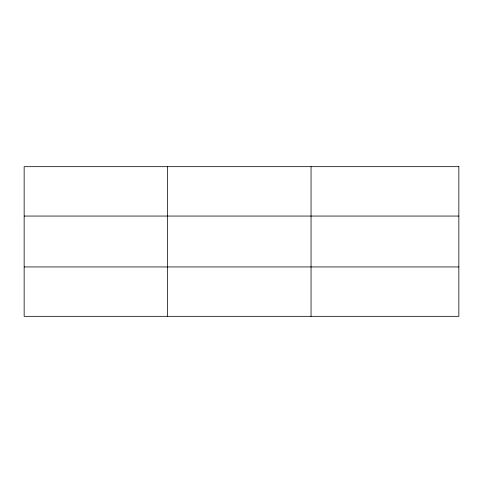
<?xml version="1.0" encoding="UTF-8"?>
<svg xmlns="http://www.w3.org/2000/svg" width="483" height="483" viewBox="0 0 483 483"><rect width="100%" height="100%" fill="white"/><g stroke="black" fill="none" stroke-linecap="round" stroke-linejoin="round"><path stroke-width="0.72" d="M167.601 166.671L167.601 316.329M311.052 166.671L311.052 316.329M24.15 216.058L458.85 216.058M24.15 266.942L458.85 266.942M458.85 166.671L458.85 316.329L24.15 316.329L24.15 166.671L458.85 166.671"/></g></svg>
